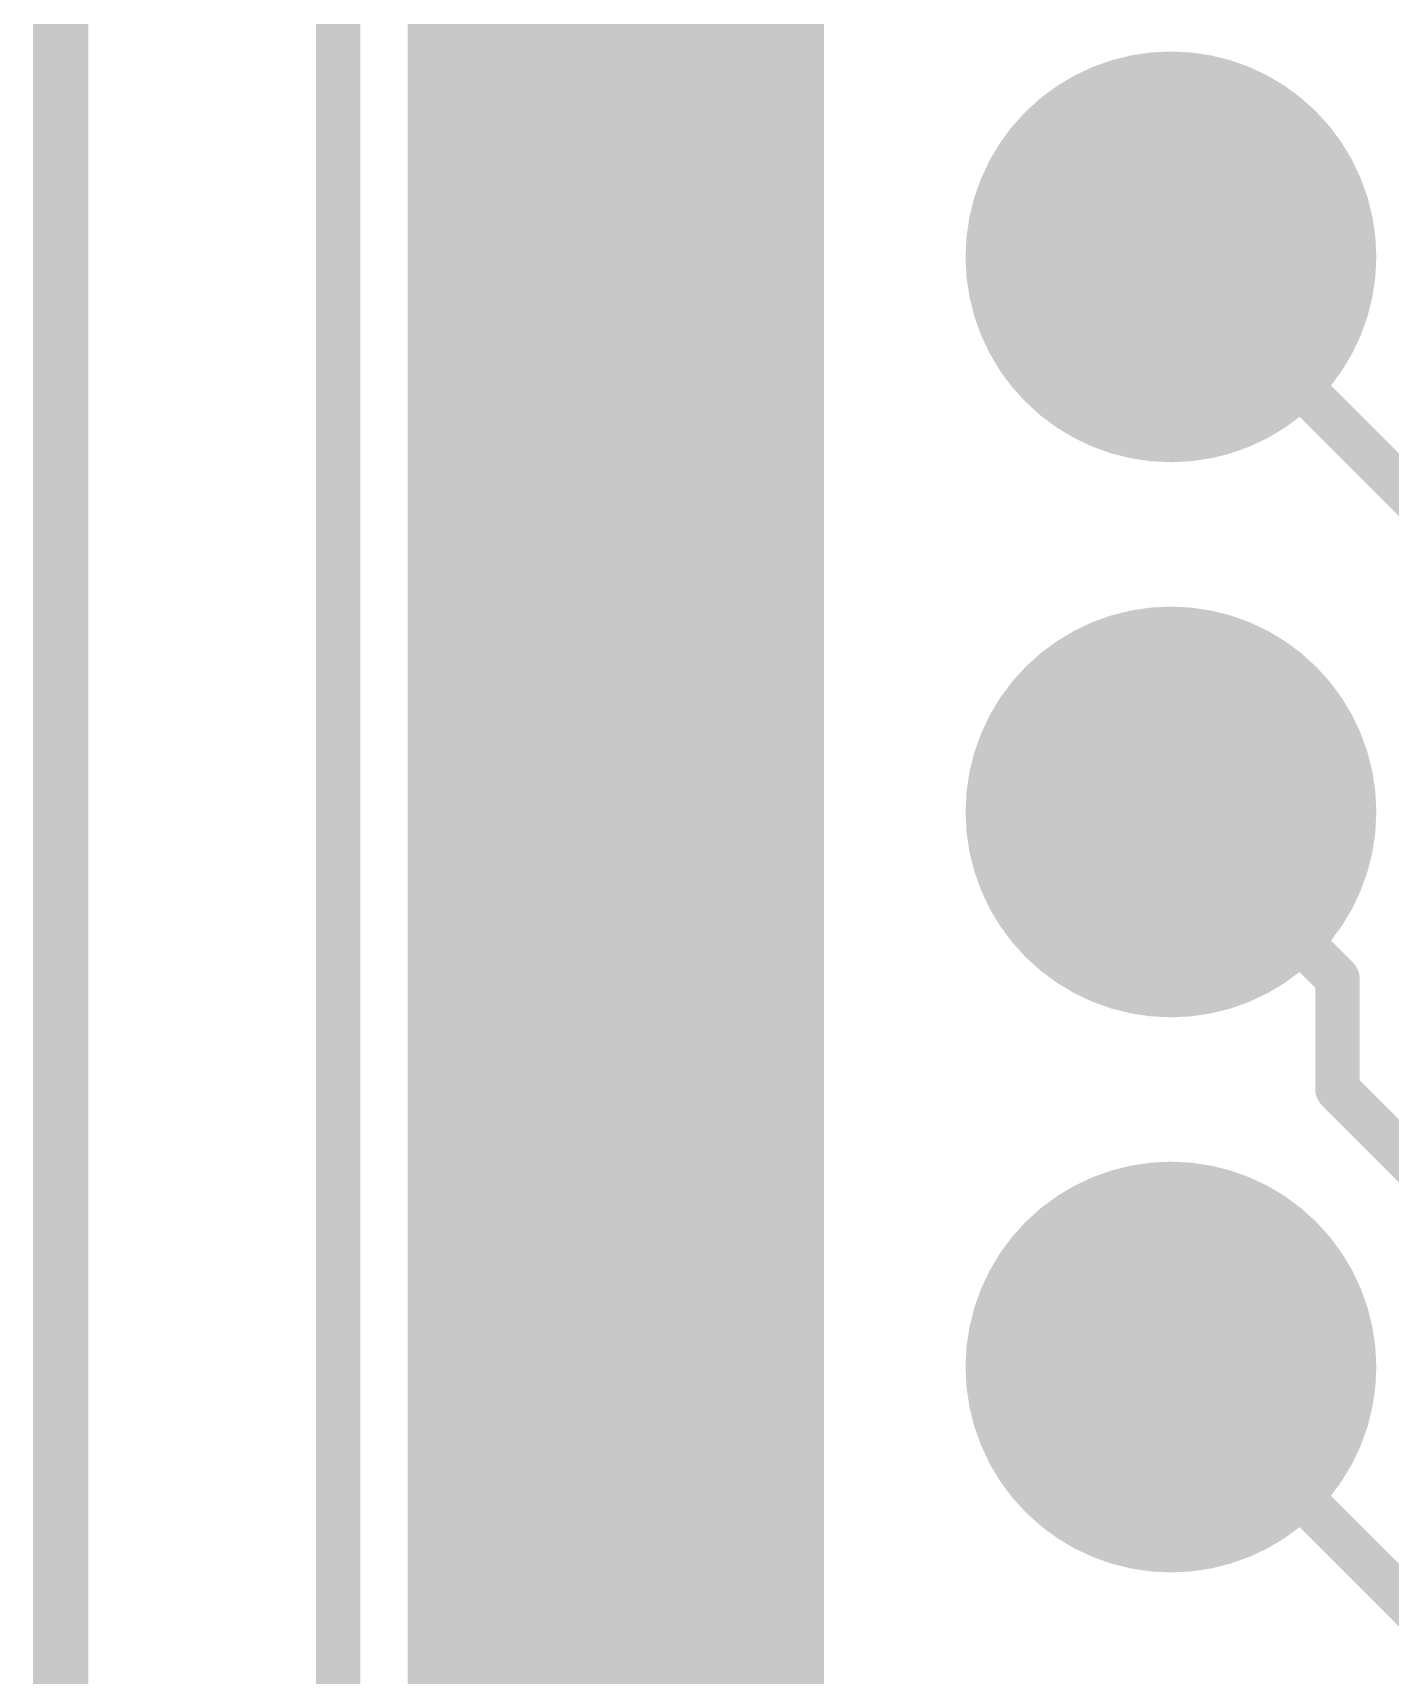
# Model space of a CAD drawing. Extents: x -33 to 74, y -18 to 36.
# Drawn here: x -0.13 to 6.08, y 20.18 to 27.7 of the extents above; entities that cross this region are included whole.
import ezdxf

# ---------------------------------------------------------------- set-up
doc = ezdxf.new("R2010")
doc.units = 0
for name, color, linetype in [('1', 12, 'CONTINUOUS'), ('16', 132, 'CONTINUOUS'), ('17', 110, 'CONTINUOUS'), ('20', 53, 'CONTINUOUS'), ('21', 41, 'CONTINUOUS'), ('22', 40, 'CONTINUOUS'), ('51', 53, 'CONTINUOUS')]:
    doc.layers.add(name, color=color, linetype=linetype)

# ---------------------------------------------------------------- blocks, each defined once
blk = doc.blocks.new('RECT')
blk.add_solid([(-0.5, -0.5), (0.5, -0.5), (-0.5, 0.5), (0.5, 0.5)])
blk = doc.blocks.new('ROUNDP')
at = {"const_width": 0.5}
blk.add_lwpolyline([(0, -0.25, 1), (0, 0.25, 1), (0, -0.25)], format="xyb", dxfattribs=at)

msp = doc.modelspace()

# ---------------------------------------------------------------- linework, layer by layer
at = {"layer": '1'}
for points, const_width in [([(0, 35.56), (0, 0)], 0.254), ([(2.54, 26.67), (2.54, 29.21)], 0.254), ([(2.54, 24.13), (2.54, 26.67)], 0.254), ([(6.604, 25.146), (5.08, 26.67)], 0.2032), ([(2.54, 21.59), (2.54, 24.13)], 0.254), ([(5.842, 23.368), (5.08, 24.13)], 0.2032), ([(5.842, 22.86), (5.842, 23.368)], 0.2032), ([(5.842, 22.86), (6.604, 22.098)], 0.2032), ([(2.54, 19.05), (2.54, 21.59)], 0.254), ([(10.23, 16.44), (5.08, 21.59)], 0.2032)]:
    msp.add_lwpolyline(points, dxfattribs=dict(at, const_width=const_width))
for points, const_width in [([(2.6035, 26.67, 1), (2.4765, 26.67)], 0.127), ([(5.1159, 26.7059, 1), (5.0441, 26.6341)], 0.1016), ([(2.4765, 26.67, 1), (2.6035, 26.67)], 0.127), ([(2.6035, 24.13, 1), (2.4765, 24.13)], 0.127), ([(5.1159, 24.1659, 1), (5.0441, 24.0941)], 0.1016), ([(2.4765, 24.13, 1), (2.6035, 24.13)], 0.127), ([(5.8928, 23.368, 1), (5.7912, 23.368)], 0.1016), ([(5.8061, 23.3321, 1), (5.8779, 23.4039)], 0.1016), ([(5.8779, 22.8959, 1), (5.8061, 22.8241)], 0.1016), ([(5.7912, 22.86, 1), (5.8928, 22.86)], 0.1016), ([(2.6035, 21.59, 1), (2.4765, 21.59)], 0.127), ([(2.4765, 21.59, 1), (2.6035, 21.59)], 0.127), ([(5.1159, 21.6259, 1), (5.0441, 21.5541)], 0.1016)]:
    msp.add_lwpolyline(points, format="xyb", dxfattribs=dict(at, const_width=const_width))
at = {"layer": '16', "const_width": 0.254}
msp.add_lwpolyline([(0, 35.56), (0, 0)], dxfattribs=at)
at = {"layer": '20', "const_width": 0.2032}
msp.add_lwpolyline([(1.27, 30.48), (1.27, 5.08)], dxfattribs=at)
at = {"layer": '21', "const_width": 1.905}
msp.add_lwpolyline([(2.54, 29.21), (2.54, 6.35)], dxfattribs=at)
at = {"layer": '22', "const_width": 1.905}
msp.add_lwpolyline([(2.54, 29.21), (2.54, 6.35)], dxfattribs=at)

# ---------------------------------------------------------------- block references
at = {"layer": '17', "xscale": 1.8796, "yscale": 1.8796, "rotation": 270}
for p in [(2.54, 26.67), (2.54, 26.67), (5.08, 26.67), (5.08, 26.67), (2.54, 24.13), (2.54, 24.13), (5.08, 24.13), (5.08, 24.13), (2.54, 21.59), (2.54, 21.59), (5.08, 21.59), (5.08, 21.59)]:
    msp.add_blockref('ROUNDP', p, dxfattribs=at)
at = {"layer": '51', "xscale": 0.508, "yscale": 0.508, "rotation": 270}
for p in [(2.54, 26.67), (5.08, 26.67), (2.54, 24.13), (5.08, 24.13), (2.54, 21.59), (5.08, 21.59)]:
    msp.add_blockref('RECT', p, dxfattribs=at)

doc.saveas('drawing.dxf')
